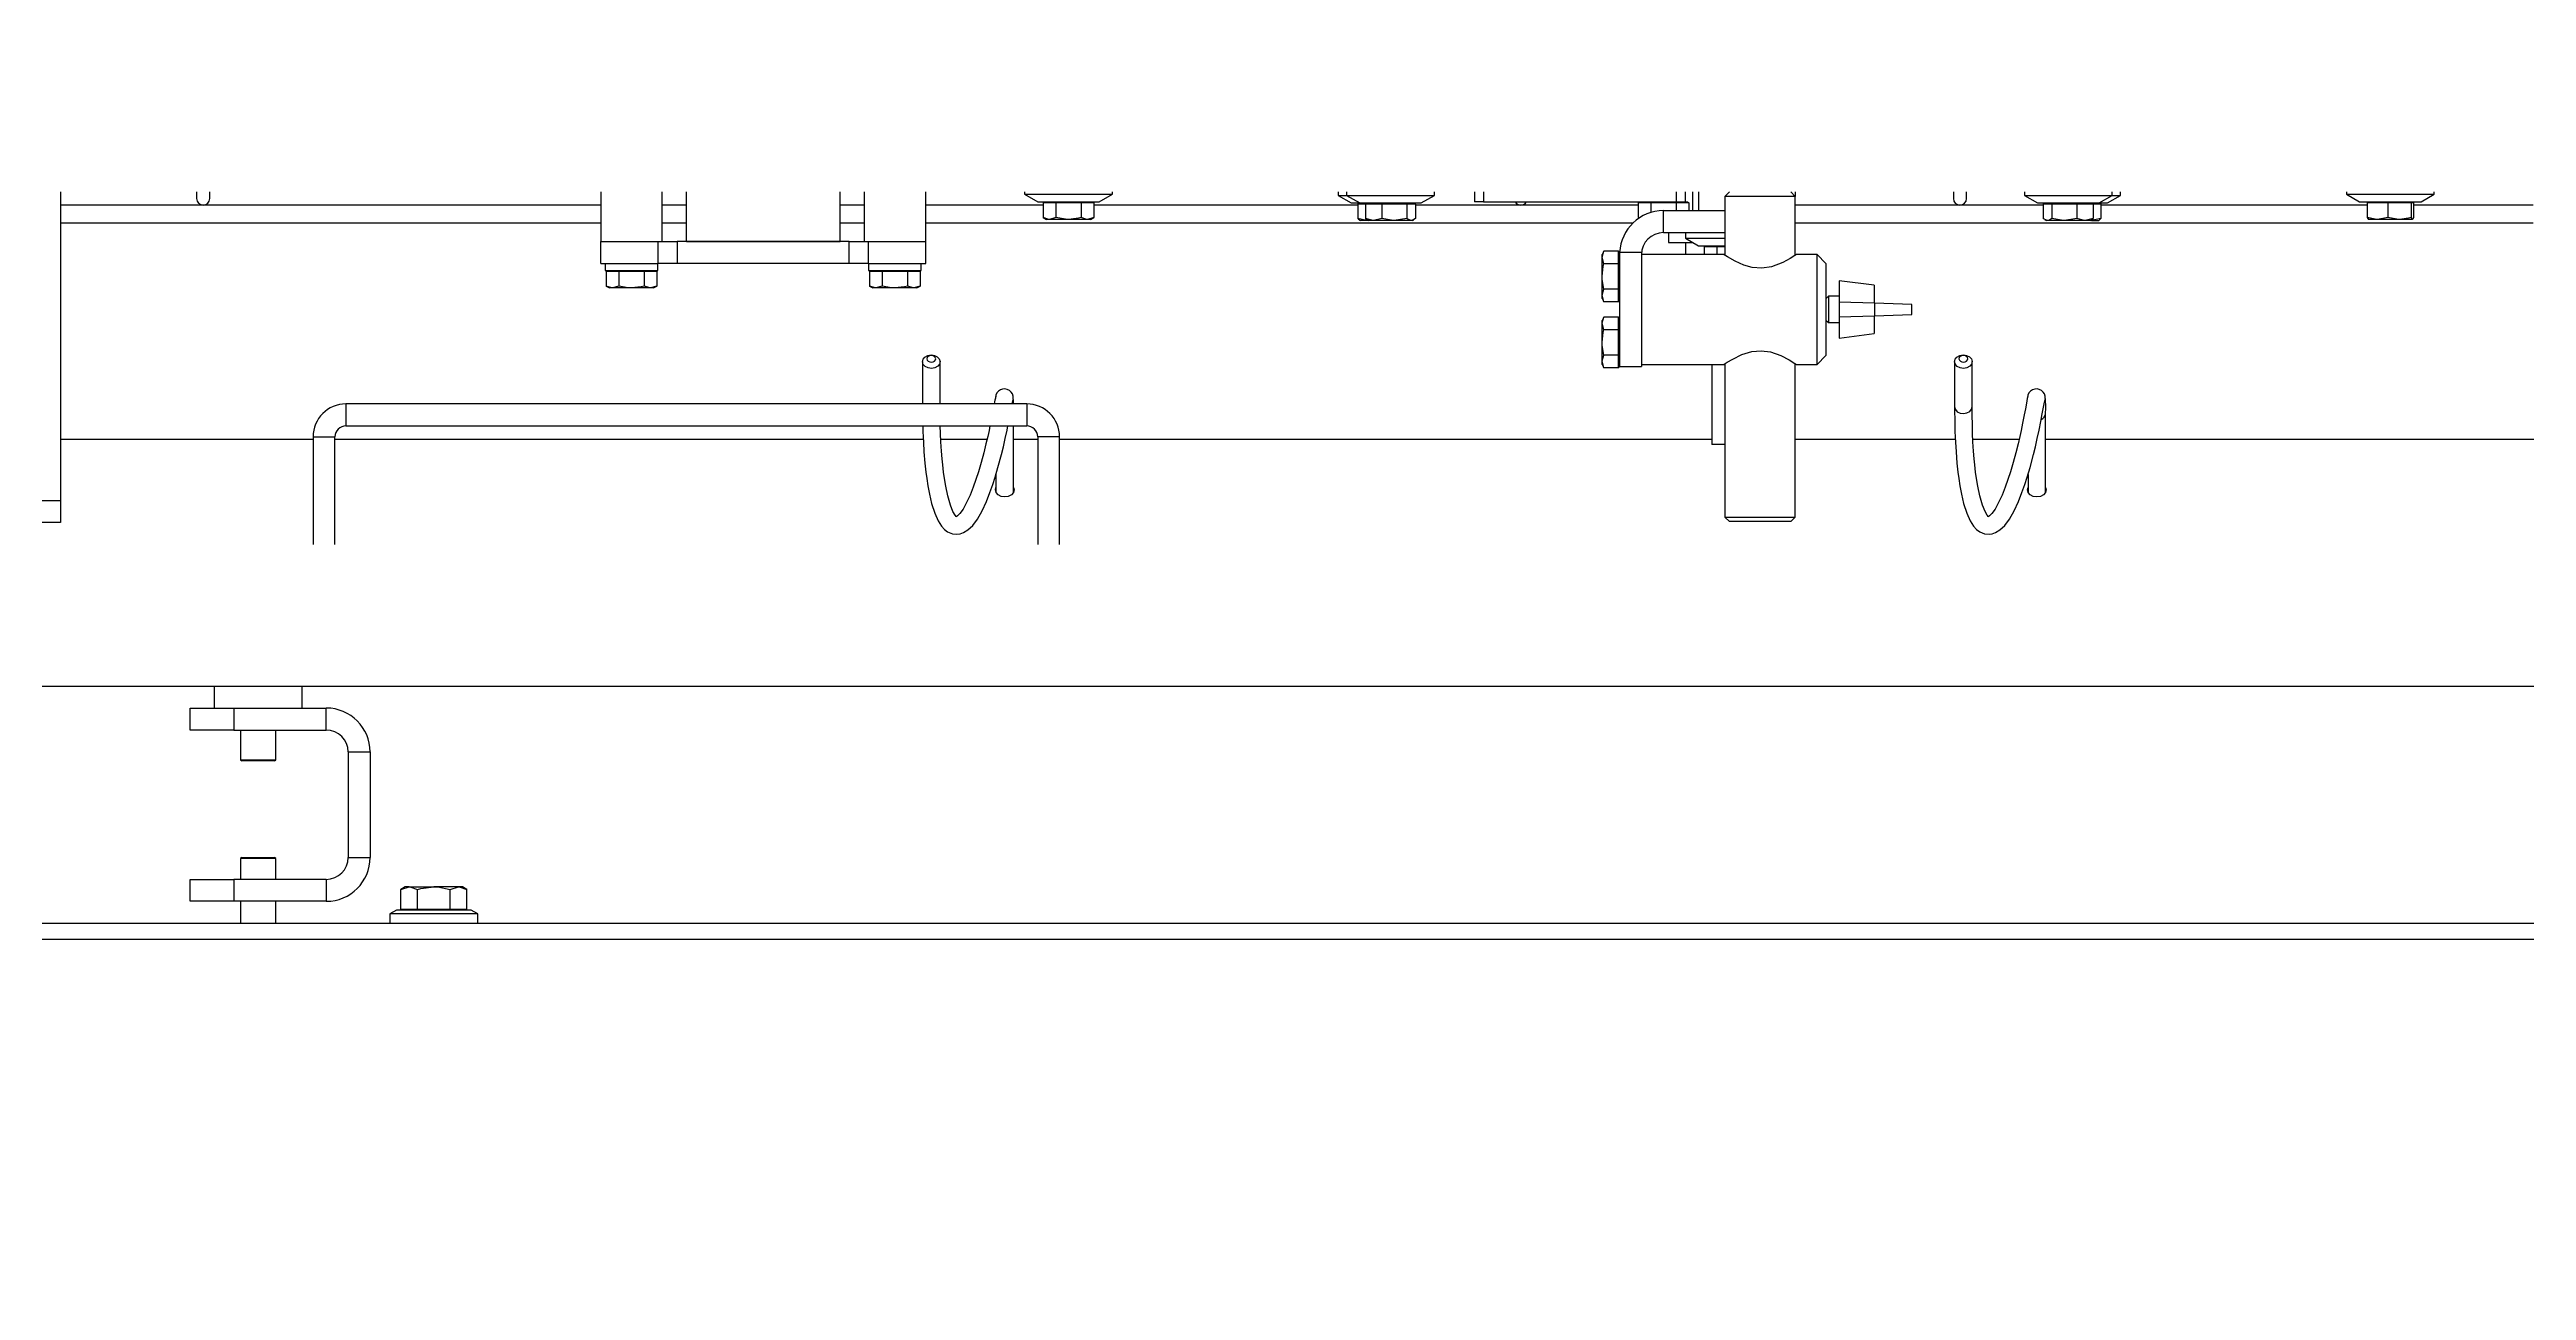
# Model space of a CAD drawing. Header units: inches. Extents: x -955375 to 106222, y -96450 to 64845.
# Drawn here: x 24829 to 25406, y 49664 to 49953 of the extents above; entities that cross this region are included whole.
import ezdxf

# ---------------------------------------------------------------- set-up
doc = ezdxf.new("R2010")
doc.units = ezdxf.units.IN
doc.header["$MEASUREMENT"] = 0
doc.linetypes.add('CONTINUA', pattern=[0])
doc.layers.add('ACHUTECH', color=24, linetype='Continuous', lineweight=18)
doc.layers.add('DIBUJO', color=2, linetype='Continuous')
doc.styles.get("Standard").update_dxf_attribs({"font": 'isocp2.shx'})
doc.dimstyles.new('SUPERPEQUEÑA', dxfattribs={"dimtxt": 0.1, "dimasz": 0.05, "dimexe": 0.1, "dimexo": 0.15, "dimgap": 0.05, "dimtad": 1, "dimzin": 0, "dimdsep": 46, "dimtxsty": 'Standard', "dimblk1": 'CRUZZ', "dimblk2": 'CRUZZ', "dimsah": 1, "dimcen": 0.03, "dimse1": 1, "dimse2": 1, "dimclrd": 109, "dimclre": 4, "dimclrt": 173, "dimadec": 0, "dimazin": 0, "dimtfac": 1, "dimtix": 1, "dimtmove": 1, "dimatfit": 3, "dimldrblk": 'CRUZZ', "dimfxl": 1, "dimtolj": 1, "dimtzin": 0, "dimlwd": -1, "dimarcsym": 0})

# ---------------------------------------------------------------- blocks, each defined once
blk = doc.blocks.new('CRUZ')
at = {"layer": 'DIBUJO', "color": 7, "lineweight": -3}
for p, q in [((-0.2, 0), (0.2, 0)), ((0, 0.2), (0, -0.2))]:
    blk.add_line(p, q, dxfattribs=at)
at = {"layer": 'DIBUJO', "color": 7, "lineweight": -3, "const_width": 0.05}
blk.add_lwpolyline([(0, 0, 1), (0, 0, 1)], format="xyb", close=True, dxfattribs=at)
blk = doc.blocks.new('CRUZZ')
at = {"layer": 'DIBUJO', "color": 3, "xscale": 10, "yscale": 10, "zscale": 10}
blk.add_blockref('CRUZ', (0, 0), dxfattribs=at)
blk = doc.blocks.new('*D178')
at = {"layer": 'ACHUTECH', "color": 7, "ltscale": 500, "transparency": 16777216}
blk.add_line((6285.44, 60544.62), (93195.31, 60544.62), dxfattribs=at)
at = {"layer": 'Defpoints', "color": 0, "linetype": 'CONTINUA', "ltscale": 500, "transparency": 16777216}
for p in [(93195.36, 60544.62), (93195.36, 48341.76), (6285.39, 47809.89)]:
    blk.add_point(p, dxfattribs=at)
at = {"layer": 'ACHUTECH', "color": 7, "linetype": 'CONTINUA', "ltscale": 500, "transparency": 16777216, "xscale": 0.05, "yscale": 0.05, "zscale": 0.05, "rotation": 180}
blk.add_blockref('CRUZZ', (6285.39, 60544.62), dxfattribs=at)
at = {"layer": 'ACHUTECH', "color": 7, "linetype": 'CONTINUA', "ltscale": 500, "transparency": 16777216, "xscale": 0.05, "yscale": 0.05, "zscale": 0.05}
blk.add_blockref('CRUZZ', (93195.36, 60544.62), dxfattribs=at)
at = {"layer": 'ACHUTECH', "color": 7, "linetype": 'CONTINUA', "lineweight": 13, "ltscale": 500, "transparency": 16777216, "insert": (49740.37, 60544.71), "char_height": 0.15, "attachment_point": 5}
blk.add_mtext('\\A1;86909.97', dxfattribs=at)
blk = doc.blocks.new('*D185')
at = {"layer": 'ACHUTECH', "color": 7, "ltscale": 500, "transparency": 16777216}
blk.add_line((5118.65, 54499.15), (5118.65, 25409.93), dxfattribs=at)
at = {"layer": 'Defpoints', "color": 0, "linetype": 'CONTINUA', "ltscale": 500, "transparency": 16777216}
for p in [(26169.23, 54499.2), (5118.65, 25409.88), (6592.24, 25409.88)]:
    blk.add_point(p, dxfattribs=at)
at = {"layer": 'ACHUTECH', "color": 7, "linetype": 'CONTINUA', "ltscale": 500, "transparency": 16777216, "xscale": 0.05, "yscale": 0.05, "zscale": 0.05}
for p, rotation in [((5118.65, 54499.2), 90), ((5118.65, 25409.88), 270)]:
    blk.add_blockref('CRUZZ', p, dxfattribs=dict(at, rotation=rotation))
at = {"layer": 'ACHUTECH', "color": 7, "linetype": 'CONTINUA', "lineweight": 13, "ltscale": 500, "transparency": 16777216, "insert": (5118.56, 39954.54), "char_height": 0.15, "attachment_point": 5, "rotation": 90}
blk.add_mtext('\\A1;29089.32', dxfattribs=at)

msp = doc.modelspace()

# ---------------------------------------------------------------- linework, layer by layer
at = {"color": 7, "linetype": 'Continuous', "lineweight": 25}
for p, q in [((24831.986, 49919.716), (24831.986, 49847.862)), ((24863.694, 49919.716), (24863.694, 49918.182)), ((24866.763, 49918.182), (24866.763, 49919.716)), ((24957.795, 49919.716), (24957.795, 49908.21)), ((24972.114, 49908.21), (24972.114, 49919.716)), ((24977.74, 49908.21), (24977.74, 49919.716)), ((25013.539, 49908.21), (25013.539, 49919.716)), ((25019.165, 49919.716), (25019.165, 49908.21)), ((25033.484, 49908.21), (25033.484, 49919.716)), ((25056.498, 49919.716), (25056.498, 49919.187)), ((25056.498, 49919.187), (25059.566, 49917.415)), ((25056.498, 49919.187), (25058.488, 49919.187)), ((25058.488, 49919.187), (25076.955, 49919.187)), ((25059.566, 49917.415), (25060.96, 49917.415)), ((25060.821, 49917.159), (25061.116, 49917.415)), ((25060.821, 49917.159), (25060.821, 49913.78)), ((25063.774, 49917.159), (25060.821, 49917.159)), ((25060.96, 49917.415), (25073.886, 49917.415)), ((25063.921, 49917.415), (25063.774, 49917.159)), ((25063.774, 49917.159), (25063.774, 49913.78)), ((25069.679, 49917.159), (25063.774, 49917.159)), ((25069.531, 49917.415), (25069.679, 49917.159)), ((25069.679, 49917.159), (25069.679, 49913.78)), ((25072.632, 49917.159), (25069.679, 49917.159)), ((25072.336, 49917.415), (25072.632, 49917.159)), ((25072.632, 49917.159), (25072.632, 49913.78)), ((25073.886, 49917.415), (25076.955, 49919.187)), ((25076.955, 49919.187), (25076.955, 49919.716)), ((25129.534, 49919.716), (25129.534, 49918.931)), ((25129.534, 49918.931), (25132.603, 49917.159)), ((25129.534, 49918.931), (25131.497, 49918.931)), ((25131.497, 49919.716), (25131.497, 49918.931)), ((25131.497, 49918.931), (25134.566, 49917.159)), ((25131.497, 49918.931), (25135.827, 49918.931)), ((25132.603, 49917.159), (25134.566, 49917.159)), ((25134.407, 49917.159), (25134.125, 49916.904)), ((25134.566, 49917.159), (25137.597, 49917.159)), ((25135.827, 49918.931), (25151.954, 49918.931)), ((25136.201, 49917.159), (25135.911, 49916.904)), ((25137.597, 49917.159), (25148.886, 49917.159)), ((25139.809, 49917.159), (25139.708, 49916.904)), ((25145.523, 49916.904), (25145.333, 49917.159)), ((25147.541, 49916.904), (25147.25, 49917.159)), ((25148.886, 49917.159), (25151.954, 49918.931)), ((25151.954, 49918.931), (25151.954, 49919.716)), ((25161.338, 49919.716), (25161.338, 49917.415)), ((25163.384, 49917.415), (25161.338, 49917.415)), ((25163.384, 49919.716), (25163.384, 49917.415)), ((25163.384, 49917.415), (25208.388, 49917.415)), ((25199.415, 49917.159), (25199.71, 49917.415)), ((25199.415, 49917.159), (25199.415, 49913.78)), ((25202.367, 49917.159), (25199.415, 49917.159)), ((25202.515, 49917.415), (25202.367, 49917.159)), ((25202.367, 49917.159), (25202.367, 49914.934)), ((25208.272, 49917.159), (25202.367, 49917.159)), ((25208.125, 49917.415), (25208.272, 49917.159)), ((25208.272, 49917.159), (25208.272, 49915.369)), ((25211.225, 49917.159), (25208.272, 49917.159)), ((25208.388, 49917.415), (25208.388, 49919.716)), ((25208.388, 49917.415), (25210.434, 49917.415)), ((25210.434, 49917.415), (25210.434, 49919.716)), ((25210.434, 49917.415), (25210.93, 49917.415)), ((25210.93, 49917.415), (25211.225, 49917.159)), ((25211.225, 49917.159), (25211.225, 49915.369)), ((25212.181, 49915.369), (25212.181, 49919.716)), ((25213.502, 49919.716), (25213.502, 49915.369)), ((25220.662, 49919.716), (25219.639, 49918.694)), ((25219.639, 49918.694), (25219.639, 49904.976)), ((25236.005, 49918.694), (25219.639, 49918.694)), ((25236.005, 49918.694), (25234.982, 49919.716)), ((25236.005, 49919.716), (25236.005, 49918.694)), ((25236.005, 49904.974), (25236.005, 49918.694)), ((25272.827, 49919.716), (25272.827, 49918.182)), ((25275.895, 49918.182), (25275.895, 49919.716)), ((25289.371, 49919.716), (25289.371, 49918.931)), ((25289.371, 49918.931), (25292.439, 49917.159)), ((25289.371, 49918.931), (25309.827, 49918.931)), ((25292.439, 49917.159), (25306.759, 49917.159)), ((25293.784, 49916.904), (25294.074, 49917.159)), ((25295.801, 49916.904), (25295.991, 49917.159)), ((25301.616, 49916.904), (25301.516, 49917.159)), ((25305.123, 49917.159), (25305.414, 49916.904)), ((25306.759, 49917.159), (25309.827, 49918.931)), ((25306.759, 49917.159), (25308.722, 49917.159)), ((25306.917, 49917.159), (25307.199, 49916.904)), ((25308.722, 49917.159), (25311.791, 49918.931)), ((25309.827, 49918.931), (25309.827, 49919.716)), ((25309.827, 49918.931), (25311.791, 49918.931)), ((25311.791, 49918.931), (25311.791, 49919.716)), ((25364.37, 49919.716), (25364.37, 49919.187)), ((25364.37, 49919.187), (25367.439, 49917.415)), ((25364.37, 49919.187), (25366.361, 49919.187)), ((25366.361, 49919.187), (25384.827, 49919.187)), ((25367.439, 49917.415), (25368.832, 49917.415)), ((25368.832, 49917.415), (25381.758, 49917.415)), ((25369.234, 49917.159), (25369.502, 49917.415)), ((25374.054, 49917.159), (25369.234, 49917.159)), ((25369.234, 49917.159), (25369.234, 49913.78)), ((25374.082, 49917.415), (25374.054, 49917.159)), ((25374.054, 49917.159), (25374.054, 49913.78)), ((25379.419, 49917.159), (25374.054, 49917.159)), ((25379.178, 49917.415), (25379.419, 49917.159)), ((25379.419, 49917.159), (25379.419, 49913.78)), ((25379.963, 49917.159), (25379.419, 49917.159)), ((25379.695, 49917.415), (25379.963, 49917.159)), ((25379.963, 49917.159), (25379.963, 49913.78)), ((25381.758, 49917.415), (25384.827, 49919.187)), ((25384.827, 49919.187), (25384.827, 49919.716)), ((24957.795, 49916.648), (24831.986, 49916.648)), ((24831.986, 49912.557), (24957.795, 49912.557)), ((24977.74, 49916.648), (24972.114, 49916.648)), ((24972.114, 49912.557), (24977.74, 49912.557)), ((25019.165, 49916.648), (25013.539, 49916.648)), ((25013.539, 49912.557), (25019.165, 49912.557)), ((25060.821, 49916.648), (25033.484, 49916.648)), ((25033.484, 49912.557), (25198.275, 49912.557)), ((25060.821, 49913.78), (25061.612, 49913.324)), ((25062.297, 49913.324), (25061.612, 49913.324)), ((25063.774, 49913.78), (25062.297, 49913.324)), ((25066.726, 49913.324), (25062.297, 49913.324)), ((25071.155, 49913.324), (25066.726, 49913.324)), ((25072.632, 49913.78), (25071.155, 49913.324)), ((25071.84, 49913.324), (25071.155, 49913.324)), ((25071.84, 49913.324), (25072.632, 49913.78)), ((25134.125, 49916.648), (25072.632, 49916.648)), ((25134.125, 49916.904), (25134.125, 49913.525)), ((25135.911, 49916.904), (25134.125, 49916.904)), ((25134.521, 49913.142), (25134.648, 49913.068)), ((25136.297, 49913.068), (25134.648, 49913.068)), ((25135.911, 49916.904), (25135.911, 49913.525)), ((25139.708, 49916.904), (25135.911, 49916.904)), ((25136.284, 49913.257), (25136.612, 49913.068)), ((25136.527, 49913.117), (25136.297, 49913.068)), ((25136.612, 49913.068), (25136.297, 49913.068)), ((25137.809, 49913.068), (25136.612, 49913.068)), ((25139.708, 49913.525), (25137.809, 49913.068)), ((25142.616, 49913.068), (25137.809, 49913.068)), ((25139.708, 49916.904), (25139.708, 49913.525)), ((25145.523, 49916.904), (25139.708, 49916.904)), ((25145.523, 49913.525), (25142.616, 49913.068)), ((25146.532, 49913.068), (25142.616, 49913.068)), ((25145.523, 49916.904), (25145.523, 49913.525)), ((25147.541, 49916.904), (25145.523, 49916.904)), ((25146.84, 49913.068), (25146.532, 49913.068)), ((25146.84, 49913.068), (25147.167, 49913.257)), ((25147.541, 49916.904), (25147.541, 49913.525)), ((25199.415, 49916.648), (25147.541, 49916.648)), ((25199.415, 49913.78), (25199.642, 49913.649)), ((25205.32, 49910.255), (25205.32, 49915.369)), ((25205.32, 49915.369), (25219.639, 49915.369)), ((25293.784, 49916.648), (25236.005, 49916.648)), ((25236.005, 49912.557), (25407.84, 49912.557)), ((25293.784, 49916.904), (25293.784, 49913.525)), ((25295.801, 49916.904), (25293.784, 49916.904)), ((25294.157, 49913.257), (25294.485, 49913.068)), ((25294.792, 49913.068), (25294.485, 49913.068)), ((25298.709, 49913.068), (25294.792, 49913.068)), ((25301.616, 49916.904), (25295.801, 49916.904)), ((25295.801, 49916.904), (25295.801, 49913.525)), ((25301.616, 49913.525), (25298.709, 49913.068)), ((25303.515, 49913.068), (25298.709, 49913.068)), ((25301.616, 49916.904), (25301.616, 49913.525)), ((25305.414, 49916.904), (25301.616, 49916.904)), ((25305.414, 49913.525), (25303.515, 49913.068)), ((25304.713, 49913.068), (25303.515, 49913.068)), ((25304.713, 49913.068), (25305.04, 49913.257)), ((25305.028, 49913.068), (25304.713, 49913.068)), ((25305.027, 49913.308), (25305.414, 49913.525)), ((25307.199, 49913.525), (25305.028, 49913.068)), ((25305.028, 49913.068), (25306.672, 49913.068)), ((25307.199, 49916.904), (25305.414, 49916.904)), ((25305.414, 49916.904), (25305.414, 49913.525)), ((25306.676, 49913.068), (25306.804, 49913.142)), ((25307.199, 49916.904), (25307.199, 49913.525)), ((25369.234, 49916.648), (25307.199, 49916.648)), ((25369.234, 49913.78), (25369.506, 49913.324)), ((25371.644, 49913.324), (25369.488, 49913.324)), ((25374.054, 49913.78), (25371.644, 49913.324)), ((25376.737, 49913.324), (25371.644, 49913.324)), ((25379.691, 49913.324), (25376.737, 49913.324)), ((25379.963, 49913.78), (25379.691, 49913.324)), ((25407.84, 49916.648), (25379.963, 49916.648)), ((24957.795, 49903.095), (24957.795, 49908.21)), ((24957.795, 49908.21), (24971.155, 49908.21)), ((24971.155, 49903.095), (24971.155, 49908.21)), ((24971.155, 49908.21), (24975.584, 49908.21)), ((24975.584, 49908.21), (24975.584, 49903.095)), ((25015.695, 49908.21), (24975.584, 49908.21)), ((24977.74, 49908.21), (25013.539, 49908.21)), ((25015.695, 49903.095), (25015.695, 49908.21)), ((25015.695, 49908.21), (25020.124, 49908.21)), ((25020.124, 49908.21), (25020.124, 49903.095)), ((25020.124, 49908.21), (25033.484, 49908.21)), ((25033.484, 49903.095), (25033.484, 49908.21)), ((25191.457, 49905.932), (25191, 49905.141)), ((25194.836, 49905.932), (25191.457, 49905.932)), ((25194.836, 49902.98), (25194.836, 49905.932)), ((25195.092, 49905.637), (25194.836, 49905.932)), ((25200.206, 49905.652), (25195.092, 49905.652)), ((25195.092, 49905.652), (25195.092, 49879.059)), ((25200.206, 49905.652), (25200.206, 49879.059)), ((25205.32, 49910.255), (25219.639, 49910.255)), ((25206.49, 49910.255), (25206.49, 49907.954)), ((25206.49, 49907.954), (25212.174, 49907.954)), ((25210.434, 49910.255), (25210.434, 49908.958)), ((25210.434, 49908.958), (25213.502, 49907.187)), ((25210.434, 49908.958), (25219.639, 49908.958)), ((25210.434, 49907.954), (25210.434, 49905.141)), ((25213.502, 49907.187), (25219.639, 49907.187)), ((25215.052, 49907.187), (25214.757, 49906.931)), ((25217.71, 49906.931), (25214.757, 49906.931)), ((25214.757, 49906.931), (25214.757, 49905.141)), ((25217.71, 49906.931), (25217.857, 49907.187)), ((25217.71, 49906.931), (25217.71, 49905.141)), ((25219.639, 49906.931), (25217.71, 49906.931)), ((24957.795, 49903.095), (24971.155, 49903.095)), ((24958.817, 49903.095), (24958.817, 49901.459)), ((24958.817, 49901.459), (24971.091, 49901.459)), ((24959.049, 49901.203), (24959.344, 49901.459)), ((24959.049, 49901.203), (24959.049, 49897.824)), ((24962.002, 49901.203), (24959.049, 49901.203)), ((24962.149, 49901.459), (24962.002, 49901.203)), ((24962.002, 49901.203), (24962.002, 49897.824)), ((24967.907, 49901.203), (24962.002, 49901.203)), ((24967.76, 49901.459), (24967.907, 49901.203)), ((24970.86, 49901.203), (24967.907, 49901.203)), ((24967.907, 49901.203), (24967.907, 49897.824)), ((24970.565, 49901.459), (24970.86, 49901.203)), ((24970.86, 49901.203), (24970.86, 49897.824)), ((24971.091, 49901.459), (24971.091, 49903.095)), ((24975.584, 49903.095), (24971.155, 49903.095)), ((25015.695, 49903.095), (24975.584, 49903.095)), ((25020.124, 49903.095), (25015.695, 49903.095)), ((25020.124, 49903.095), (25033.484, 49903.095)), ((25020.187, 49903.095), (25020.187, 49901.459)), ((25020.187, 49901.459), (25032.461, 49901.459)), ((25020.419, 49901.203), (25020.714, 49901.459)), ((25020.419, 49901.203), (25020.419, 49897.824)), ((25023.372, 49901.203), (25020.419, 49901.203)), ((25023.519, 49901.459), (25023.372, 49901.203)), ((25023.372, 49901.203), (25023.372, 49897.824)), ((25029.277, 49901.203), (25023.372, 49901.203)), ((25029.129, 49901.459), (25029.277, 49901.203)), ((25032.23, 49901.203), (25029.277, 49901.203)), ((25029.277, 49901.203), (25029.277, 49897.824)), ((25031.934, 49901.459), (25032.23, 49901.203)), ((25032.23, 49901.203), (25032.23, 49897.824)), ((25032.461, 49901.459), (25032.461, 49903.095)), ((25191, 49904.456), (25191, 49905.141)), ((25191.457, 49902.98), (25191, 49904.456)), ((25191, 49900.027), (25191, 49904.456)), ((25191, 49895.598), (25191, 49900.027)), ((25194.836, 49902.98), (25191.457, 49902.98)), ((25194.836, 49897.074), (25194.836, 49902.98)), ((25194.836, 49902.98), (25195.092, 49902.832)), ((25219.48, 49905.141), (25200.206, 49905.141)), ((25241.119, 49905.141), (25236.26, 49905.141)), ((25243.165, 49903.095), (25241.119, 49905.141)), ((25241.119, 49879.57), (25241.119, 49905.141)), ((25243.165, 49903.095), (25243.165, 49881.616)), ((24959.049, 49897.824), (24959.84, 49897.367)), ((24960.525, 49897.367), (24959.84, 49897.367)), ((24962.002, 49897.824), (24960.525, 49897.367)), ((24964.954, 49897.367), (24960.525, 49897.367)), ((24969.383, 49897.367), (24964.954, 49897.367)), ((24970.86, 49897.824), (24969.383, 49897.367)), ((24970.069, 49897.367), (24969.383, 49897.367)), ((24970.069, 49897.367), (24970.86, 49897.824)), ((25020.419, 49897.824), (25021.21, 49897.367)), ((25021.895, 49897.367), (25021.21, 49897.367)), ((25023.372, 49897.824), (25021.895, 49897.367)), ((25026.324, 49897.367), (25021.895, 49897.367)), ((25030.753, 49897.367), (25026.324, 49897.367)), ((25032.23, 49897.824), (25030.753, 49897.367)), ((25031.439, 49897.367), (25030.753, 49897.367)), ((25031.439, 49897.367), (25032.23, 49897.824)), ((25191.457, 49894.122), (25191, 49895.598)), ((25191, 49894.913), (25191, 49895.598)), ((25191, 49894.913), (25191.457, 49894.122)), ((25194.836, 49897.074), (25191.457, 49897.074)), ((25194.836, 49894.122), (25191.457, 49894.122)), ((25194.836, 49897.074), (25195.092, 49897.222)), ((25194.836, 49894.122), (25194.836, 49897.074)), ((25194.836, 49894.122), (25195.092, 49894.417)), ((25243.718, 49895.424), (25243.165, 49894.871)), ((25246.233, 49895.424), (25243.718, 49895.424)), ((25243.718, 49895.424), (25243.718, 49889.287)), ((25254.416, 49897.981), (25246.233, 49899.004)), ((25246.233, 49899.004), (25246.233, 49885.707)), ((25254.416, 49897.981), (25254.416, 49893.803)), ((25191.457, 49890.59), (25191, 49889.799)), ((25191, 49889.113), (25191, 49889.799)), ((25191.457, 49887.637), (25191, 49889.113)), ((25191, 49884.684), (25191, 49889.113)), ((25194.836, 49890.59), (25191.457, 49890.59)), ((25194.836, 49887.637), (25194.836, 49890.59)), ((25195.092, 49890.294), (25194.836, 49890.59)), ((25243.165, 49889.841), (25243.718, 49889.287)), ((25243.718, 49889.287), (25246.233, 49889.287)), ((25246.243, 49894.043), (25246.243, 49890.668)), ((25254.426, 49893.803), (25246.243, 49894.043)), ((25246.243, 49890.668), (25254.426, 49890.909)), ((25254.416, 49890.908), (25254.416, 49886.73)), ((25254.426, 49893.803), (25254.426, 49890.909)), ((25263.156, 49893.546), (25254.426, 49893.803)), ((25254.426, 49890.909), (25263.156, 49891.165)), ((25263.156, 49891.165), (25263.156, 49893.546)), ((25191, 49880.255), (25191, 49884.684)), ((25194.836, 49887.637), (25191.457, 49887.637)), ((25194.836, 49881.732), (25194.836, 49887.637)), ((25194.836, 49887.637), (25195.092, 49887.489)), ((25246.233, 49885.707), (25254.416, 49886.73)), ((25032.745, 49880.213), (25032.745, 49870.365)), ((25036.837, 49870.365), (25036.837, 49880.213)), ((25191.457, 49878.779), (25191, 49880.255)), ((25191, 49879.57), (25191, 49880.255)), ((25191, 49879.57), (25191.457, 49878.779)), ((25194.836, 49881.732), (25191.457, 49881.732)), ((25194.836, 49878.779), (25191.457, 49878.779)), ((25194.836, 49881.732), (25195.092, 49881.879)), ((25194.836, 49878.779), (25194.836, 49881.732)), ((25194.836, 49878.779), (25195.092, 49879.074)), ((25195.092, 49879.059), (25200.206, 49879.059)), ((25200.206, 49879.57), (25219.48, 49879.57)), ((25216.571, 49879.57), (25216.571, 49860.904)), ((25219.639, 49879.736), (25219.639, 49844.027)), ((25236.005, 49844.027), (25236.005, 49879.737)), ((25236.26, 49879.57), (25241.119, 49879.57)), ((25241.119, 49879.57), (25243.165, 49881.616)), ((25273.111, 49880.213), (25273.111, 49869.693)), ((25277.202, 49869.693), (25277.202, 49880.213)), ((25057.009, 49870.365), (24898.47, 49870.365)), ((24898.47, 49870.365), (24898.47, 49867.808)), ((24898.47, 49867.808), (24898.47, 49865.251)), ((24898.47, 49865.251), (25057.009, 49865.251)), ((25053.941, 49849.793), (25053.941, 49865.251)), ((25057.009, 49870.365), (25057.009, 49867.808)), ((25057.009, 49867.808), (25057.009, 49865.251)), ((25294.306, 49849.793), (25294.306, 49868.107)), ((24890.799, 49862.109), (24831.986, 49862.109)), ((24890.799, 49862.694), (24890.799, 49837.634)), ((24890.799, 49862.694), (24893.356, 49862.694)), ((24893.356, 49862.694), (24895.913, 49862.694)), ((24895.913, 49837.634), (24895.913, 49862.694)), ((25032.919, 49862.109), (24895.913, 49862.109)), ((25047.774, 49862.109), (25037.014, 49862.109)), ((25059.566, 49862.109), (25053.941, 49862.109)), ((25059.566, 49862.694), (25059.566, 49837.634)), ((25062.123, 49862.694), (25059.566, 49862.694)), ((25064.681, 49862.694), (25062.123, 49862.694)), ((25064.681, 49837.634), (25064.681, 49862.694)), ((25216.571, 49862.109), (25064.681, 49862.109)), ((25219.639, 49860.904), (25216.571, 49860.904)), ((25273.284, 49862.109), (25236.005, 49862.109)), ((25288.14, 49862.109), (25277.379, 49862.109)), ((25513.65, 49862.109), (25294.306, 49862.109)), ((25049.849, 49853.932), (25049.849, 49849.793)), ((25290.215, 49853.932), (25290.215, 49849.793)), ((24821.758, 49847.862), (24831.986, 49847.862)), ((24831.986, 49842.748), (24821.758, 49842.748)), ((24831.986, 49847.862), (24831.986, 49842.748)), ((25219.639, 49844.027), (25220.662, 49843.004)), ((25219.639, 49844.027), (25236.005, 49844.027)), ((25234.982, 49843.004), (25220.662, 49843.004)), ((25234.982, 49843.004), (25236.005, 49844.027)), ((24645.32, 49804.648), (25855.84, 49804.648)), ((24867.786, 49804.648), (24867.786, 49799.534)), ((24888.242, 49799.534), (24888.242, 49804.648)), ((24862.16, 49794.42), (24862.16, 49799.534)), ((24862.16, 49799.534), (24872.388, 49799.534)), ((24872.388, 49799.534), (24872.388, 49794.42)), ((24872.388, 49799.534), (24893.868, 49799.534)), ((24893.868, 49794.42), (24893.868, 49799.534)), ((24872.388, 49794.42), (24862.16, 49794.42)), ((24872.388, 49794.42), (24893.868, 49794.42)), ((24873.923, 49794.42), (24873.923, 49787.515)), ((24882.105, 49787.515), (24882.105, 49794.42)), ((24873.923, 49787.515), (24874.178, 49787.26)), ((24873.923, 49787.515), (24882.105, 49787.515)), ((24881.849, 49787.26), (24874.178, 49787.26)), ((24881.849, 49787.26), (24882.105, 49787.515)), ((24898.982, 49789.305), (24904.096, 49789.305)), ((24898.982, 49789.305), (24898.982, 49764.757)), ((24904.096, 49789.305), (24904.096, 49764.757)), ((24874.178, 49764.757), (24873.923, 49764.502)), ((24873.923, 49764.502), (24873.923, 49759.643)), ((24874.249, 49764.502), (24873.923, 49764.502)), ((24874.178, 49764.757), (24874.484, 49764.757)), ((24882.105, 49764.502), (24874.249, 49764.502)), ((24874.484, 49764.757), (24881.849, 49764.757)), ((24882.105, 49764.502), (24881.849, 49764.757)), ((24882.105, 49759.643), (24882.105, 49764.502)), ((24898.982, 49764.757), (24904.096, 49764.757)), ((24862.16, 49754.529), (24862.16, 49759.643)), ((24862.16, 49759.643), (24872.388, 49759.643)), ((24872.388, 49759.643), (24872.388, 49754.529)), ((24893.868, 49759.643), (24872.388, 49759.643)), ((24893.868, 49759.643), (24893.868, 49754.529)), ((24912.279, 49757.904), (24911.25, 49757.311)), ((24911.25, 49757.311), (24913.169, 49757.904)), ((24911.25, 49752.739), (24911.25, 49757.311)), ((24913.169, 49757.904), (24912.279, 49757.904)), ((24913.169, 49757.904), (24918.927, 49757.904)), ((24915.089, 49752.739), (24915.089, 49757.311)), ((24924.685, 49757.904), (24918.927, 49757.904)), ((24922.766, 49757.311), (24924.685, 49757.904)), ((24922.766, 49752.739), (24922.766, 49757.311)), ((24925.575, 49757.904), (24924.685, 49757.904)), ((24926.604, 49757.311), (24925.575, 49757.904)), ((24926.604, 49752.739), (24926.604, 49757.311)), ((24872.388, 49754.529), (24862.16, 49754.529)), ((24893.868, 49754.529), (24872.388, 49754.529)), ((24873.923, 49754.529), (24873.923, 49749.415)), ((24882.105, 49749.415), (24882.105, 49754.529)), ((24910.233, 49752.483), (24908.699, 49751.598)), ((24908.699, 49751.598), (24908.699, 49749.415)), ((24929.155, 49751.598), (24908.699, 49751.598)), ((24927.621, 49752.483), (24910.233, 49752.483)), ((24911.25, 49752.739), (24915.089, 49752.739)), ((24911.545, 49752.483), (24911.25, 49752.739)), ((24915.236, 49752.483), (24915.089, 49752.739)), ((24915.089, 49752.739), (24922.766, 49752.739)), ((24922.618, 49752.483), (24922.766, 49752.739)), ((24922.766, 49752.739), (24926.604, 49752.739)), ((24926.604, 49752.739), (24926.309, 49752.483)), ((24929.155, 49751.598), (24927.621, 49752.483)), ((24929.155, 49749.415), (24929.155, 49751.598)), ((24804.37, 49749.415), (25565.356, 49749.415)), ((24804.37, 49745.68), (25565.356, 49745.68))]:
    msp.add_line(p, q, dxfattribs=at)
at = {"color": 7, "linetype": 'Continuous', "lineweight": 25, "flags": 128}
for points in [[(25062.297, 49913.324), (25062.192, 49913.326), (25060.821, 49913.78)], [(25066.726, 49913.324), (25066.013, 49913.352), (25063.774, 49913.78)], [(25069.679, 49913.78), (25069.044, 49913.613), (25066.726, 49913.324)], [(25071.155, 49913.324), (25071.05, 49913.326), (25069.679, 49913.78)], [(25136.297, 49913.068), (25136.142, 49913.07), (25134.125, 49913.525)], [(25134.125, 49913.525), (25134.265, 49913.357), (25134.526, 49913.208)], [(25137.809, 49913.068), (25137.674, 49913.07), (25135.911, 49913.525)], [(25135.911, 49913.525), (25136.128, 49913.357), (25136.296, 49913.296)], [(25142.616, 49913.068), (25142.409, 49913.07), (25139.708, 49913.525)], [(25146.532, 49913.068), (25145.74, 49913.357), (25145.523, 49913.525)], [(25147.541, 49913.525), (25146.776, 49913.097), (25146.532, 49913.068)], [(25294.792, 49913.068), (25294.001, 49913.357), (25293.784, 49913.525)], [(25295.801, 49913.525), (25295.036, 49913.097), (25294.792, 49913.068)], [(25298.709, 49913.068), (25298.502, 49913.07), (25295.801, 49913.525)], [(25303.515, 49913.068), (25303.38, 49913.07), (25301.616, 49913.525)], [(25305.028, 49913.068), (25304.874, 49913.07), (25304.761, 49913.096)], [(25306.552, 49913.068), (25306.708, 49913.097), (25307.199, 49913.525)], [(25371.644, 49913.324), (25371.473, 49913.326), (25369.234, 49913.78)], [(25376.737, 49913.324), (25376.088, 49913.352), (25374.054, 49913.78)], [(25379.419, 49913.78), (25378.842, 49913.613), (25376.737, 49913.324)], [(25379.691, 49913.324), (25379.671, 49913.326), (25379.419, 49913.78)], [(25191, 49904.456), (25191.003, 49904.561), (25191.457, 49905.932)], [(25191, 49900.027), (25191.289, 49902.344), (25191.457, 49902.98)], [(25191.457, 49897.074), (25191.029, 49899.313), (25191, 49900.027)], [(25236.26, 49905.141), (25235.883, 49904.895), (25234.83, 49904.246), (25233.084, 49903.308), (25230.443, 49902.312), (25228.245, 49901.97), (25225.992, 49902.134), (25224.007, 49902.691), (25221.997, 49903.589), (25220.232, 49904.598), (25219.486, 49905.074), (25219.48, 49905.078)], [(24960.525, 49897.367), (24960.421, 49897.37), (24959.049, 49897.824)], [(24964.954, 49897.367), (24964.176, 49897.402), (24962.002, 49897.824)], [(24967.907, 49897.824), (24967.192, 49897.638), (24964.954, 49897.367)], [(24969.383, 49897.367), (24969.279, 49897.37), (24967.907, 49897.824)], [(25021.895, 49897.367), (25021.79, 49897.37), (25020.419, 49897.824)], [(25026.324, 49897.367), (25025.546, 49897.402), (25023.372, 49897.824)], [(25029.277, 49897.824), (25028.562, 49897.638), (25026.324, 49897.367)], [(25030.753, 49897.367), (25030.648, 49897.37), (25029.277, 49897.824)], [(25191, 49895.598), (25191.003, 49895.703), (25191.457, 49897.074)], [(25191, 49889.113), (25191.003, 49889.218), (25191.457, 49890.59)], [(25191, 49884.684), (25191.289, 49887.002), (25191.457, 49887.637)], [(25191.457, 49881.732), (25191.029, 49883.971), (25191, 49884.684)], [(25219.48, 49879.634), (25219.474, 49879.63), (25220.134, 49880.052), (25221.433, 49880.82), (25223.544, 49881.841), (25225.9, 49882.56), (25228.072, 49882.747), (25230.218, 49882.456), (25232.631, 49881.614), (25234.562, 49880.621), (25235.94, 49879.78), (25236.26, 49879.57)], [(25034.729, 49881.779), (25035.516, 49881.678), (25036.193, 49881.354), (25036.656, 49880.856), (25036.836, 49880.26), (25036.704, 49879.657), (25036.281, 49879.139), (25035.631, 49878.784), (25034.853, 49878.646), (25034.066, 49878.747), (25033.389, 49879.071), (25032.926, 49879.569), (25032.746, 49880.165), (25032.878, 49880.768), (25033.301, 49881.287), (25033.951, 49881.641), (25034.729, 49881.779)], [(25034.76, 49881.653), (25034.371, 49881.585), (25034.046, 49881.407), (25033.835, 49881.148), (25033.769, 49880.846), (25033.858, 49880.548), (25034.09, 49880.299), (25034.429, 49880.137), (25034.822, 49880.087), (25035.211, 49880.156), (25035.536, 49880.333), (25035.747, 49880.592), (25035.813, 49880.894), (25035.724, 49881.192), (25035.492, 49881.441), (25035.154, 49881.603), (25034.76, 49881.653)], [(25191, 49880.255), (25191.003, 49880.36), (25191.457, 49881.732)], [(25275.094, 49881.779), (25275.881, 49881.678), (25276.558, 49881.354), (25277.022, 49880.856), (25277.201, 49880.26), (25277.069, 49879.657), (25276.646, 49879.139), (25275.996, 49878.784), (25275.219, 49878.646), (25274.431, 49878.747), (25273.754, 49879.071), (25273.291, 49879.569), (25273.112, 49880.165), (25273.244, 49880.768), (25273.667, 49881.287), (25274.317, 49881.641), (25275.094, 49881.779)], [(25275.125, 49881.653), (25274.736, 49881.585), (25274.412, 49881.407), (25274.2, 49881.148), (25274.134, 49880.846), (25274.224, 49880.548), (25274.455, 49880.299), (25274.794, 49880.137), (25275.187, 49880.087), (25275.576, 49880.156), (25275.901, 49880.333), (25276.113, 49880.592), (25276.179, 49880.894), (25276.089, 49881.192), (25275.857, 49881.441), (25275.519, 49881.603), (25275.125, 49881.653)], [(25053.607, 49870.365), (25053.686, 49870.794), (25053.828, 49871.387)], [(25273.112, 49869.669), (25273.111, 49868.903), (25273.14, 49866.461), (25273.204, 49863.937), (25273.312, 49861.474), (25273.45, 49859.206), (25273.671, 49856.577), (25273.893, 49854.494), (25274.092, 49852.963), (25274.347, 49851.302), (25274.705, 49849.372), (25275.226, 49847.174), (25275.952, 49844.896), (25276.752, 49843.117), (25277.523, 49841.914), (25278.22, 49841.145), (25278.958, 49840.587), (25280.076, 49840.115), (25281.134, 49840.004), (25281.869, 49840.105), (25282.672, 49840.383), (25283.689, 49841.005), (25284.796, 49842.062), (25285.906, 49843.553), (25287.007, 49845.497), (25287.997, 49847.642), (25288.816, 49849.718), (25289.491, 49851.631), (25290.037, 49853.329), (25290.689, 49855.539), (25291.503, 49858.587), (25291.938, 49860.373), (25292.38, 49862.295), (25292.804, 49864.274), (25293.201, 49866.237), (25293.549, 49868.067), (25293.837, 49869.637), (25294.051, 49870.794), (25294.194, 49871.387)], [(25290.176, 49872.158), (25290.041, 49871.606), (25289.85, 49870.577), (25289.608, 49869.255), (25289.338, 49867.806), (25288.957, 49865.881), (25288.602, 49864.172), (25288.301, 49862.804), (25287.893, 49861.049), (25287.387, 49859.003), (25286.761, 49856.685), (25286.129, 49854.54), (25285.542, 49852.724), (25284.919, 49850.975), (25284.189, 49849.135), (25283.378, 49847.379), (25282.548, 49845.884), (25281.775, 49844.806), (25281.258, 49844.275), (25281.016, 49844.108), (25281.022, 49844.091), (25280.972, 49844.145), (25280.724, 49844.439), (25280.211, 49845.302), (25279.607, 49846.793), (25278.996, 49848.921), (25278.515, 49851.214), (25278.218, 49853.018), (25278.018, 49854.467), (25277.819, 49856.213), (25277.686, 49857.577), (25277.541, 49859.347), (25277.404, 49861.569), (25277.314, 49863.497), (25277.25, 49865.568), (25277.213, 49867.687), (25277.202, 49869.685)], [(25032.805, 49865.251), (25032.839, 49863.937), (25032.947, 49861.474), (25033.085, 49859.206), (25033.305, 49856.577), (25033.528, 49854.494), (25033.726, 49852.963), (25033.982, 49851.302), (25034.34, 49849.372), (25034.861, 49847.174), (25035.587, 49844.896), (25036.387, 49843.117), (25037.158, 49841.914), (25037.855, 49841.145), (25038.593, 49840.587), (25039.711, 49840.115), (25040.768, 49840.004), (25041.504, 49840.105), (25042.307, 49840.383), (25043.323, 49841.005), (25044.431, 49842.062), (25045.541, 49843.553), (25046.641, 49845.497), (25047.632, 49847.642), (25048.451, 49849.718), (25049.126, 49851.631), (25049.672, 49853.329), (25050.324, 49855.539), (25051.137, 49858.587), (25051.572, 49860.373), (25052.015, 49862.295), (25052.439, 49864.274), (25052.636, 49865.251)], [(25048.461, 49865.251), (25048.237, 49864.172), (25047.936, 49862.804), (25047.528, 49861.049), (25047.022, 49859.003), (25046.396, 49856.685), (25045.764, 49854.54), (25045.177, 49852.724), (25044.554, 49850.975), (25043.824, 49849.135), (25043.013, 49847.379), (25042.183, 49845.884), (25041.409, 49844.806), (25040.892, 49844.275), (25040.651, 49844.108), (25040.657, 49844.091), (25040.606, 49844.145), (25040.359, 49844.439), (25039.846, 49845.302), (25039.242, 49846.793), (25038.63, 49848.921), (25038.15, 49851.214), (25037.852, 49853.018), (25037.653, 49854.467), (25037.453, 49856.213), (25037.32, 49857.577), (25037.176, 49859.347), (25037.039, 49861.569), (25036.949, 49863.497), (25036.894, 49865.251)], [(25273.111, 49869.669), (25273.112, 49869.646), (25273.291, 49869.05), (25273.754, 49868.552), (25274.431, 49868.228), (25275.219, 49868.127), (25275.996, 49868.264), (25276.646, 49868.619), (25277.069, 49869.138), (25277.202, 49869.686)], [(25053.941, 49850.918), (25054.069, 49850.356), (25053.903, 49849.719), (25053.432, 49849.178), (25052.727, 49848.818), (25051.895, 49848.691), (25051.063, 49848.818), (25050.358, 49849.178), (25049.887, 49849.719), (25049.722, 49850.356), (25049.849, 49850.918)], [(25294.306, 49850.918), (25294.434, 49850.356), (25294.269, 49849.719), (25293.797, 49849.178), (25293.092, 49848.818), (25292.26, 49848.691), (25291.429, 49848.818), (25290.724, 49849.178), (25290.252, 49849.719), (25290.087, 49850.356), (25290.215, 49850.918)], [(24913.169, 49757.904), (24913.306, 49757.901), (24915.089, 49757.311)], [(24915.089, 49757.311), (24915.93, 49757.533), (24918.927, 49757.904)], [(24918.927, 49757.904), (24919.868, 49757.866), (24922.766, 49757.311)], [(24924.685, 49757.904), (24924.821, 49757.901), (24926.604, 49757.311)]]:
    msp.add_lwpolyline(points, dxfattribs=at)
at = {"color": 7, "linetype": 'Continuous', "lineweight": 25}
for centre, radius, start, end in [((24865.228, 49918.182), 1.534, 180, 0), ((25172.078, 49918.182), 1.534, 210, 330), ((25274.361, 49918.182), 1.534, 180, 0), ((25205.32, 49905.141), 10.228, 90, 177.134016), ((25205.32, 49905.141), 5.114, 90, 180), ((25078.171, 49865.454), 29.141, 166.7009, 170.298764), ((25051.816, 49871.786), 2.071, 355.35002, 177.255006), ((25050.508, 49870.828), 3.47, 352.319749, 13.036403), ((25292.181, 49871.786), 2.071, 355.35002, 177.255006), ((25270.834, 49869.508), 23.514, 356.573883, 5.132375), ((24898.47, 49862.694), 7.671, 90, 180), ((24898.47, 49862.694), 2.557, 90, 180), ((25057.009, 49862.694), 7.671, 0, 90), ((25057.009, 49862.694), 2.557, 0, 90), ((25292.751, 49868.219), 1.56, 291.119439, 355.400169), ((24893.868, 49789.305), 10.228, 0, 90), ((24893.868, 49789.305), 5.114, 0, 90), ((24893.868, 49764.757), 10.228, 270, 0), ((24893.868, 49764.757), 5.114, 270, 0)]:
    msp.add_arc(centre, radius, start, end, dxfattribs=at)

# ---------------------------------------------------------------- dimensions: what is measured, and where the dimension line sits
at = {"layer": 'ACHUTECH', "color": 7, "linetype": 'CONTINUA', "lineweight": 13, "ltscale": 500}
dim = msp.add_linear_dim(base=(93195.359, 60544.619), p1=(6285.39, 47809.886), p2=(93195.359, 48341.759), dimstyle='SUPERPEQUEÑA', override={"dimtxt": 0.15, "dimgap": 0.02, "dimclrd": 7, "dimclrt": 7, "dimfxl": 0.2}, dxfattribs=at)
dim.commit()
dim.dimension.update_dxf_attribs({"geometry": '*D178', "text_midpoint": (49740.375, 60544.714)})
dim = msp.add_linear_dim(base=(5118.653, 25409.883), p1=(26169.229, 54499.203), p2=(6592.24, 25409.883), angle=90, dimstyle='SUPERPEQUEÑA', override={"dimtxt": 0.15, "dimgap": 0.02, "dimclrd": 7, "dimclrt": 7, "dimfxl": 0.2}, dxfattribs=at)
dim.commit()
dim.dimension.update_dxf_attribs({"geometry": '*D185', "text_midpoint": (5118.558, 39954.543)})

doc.saveas('drawing.dxf')
